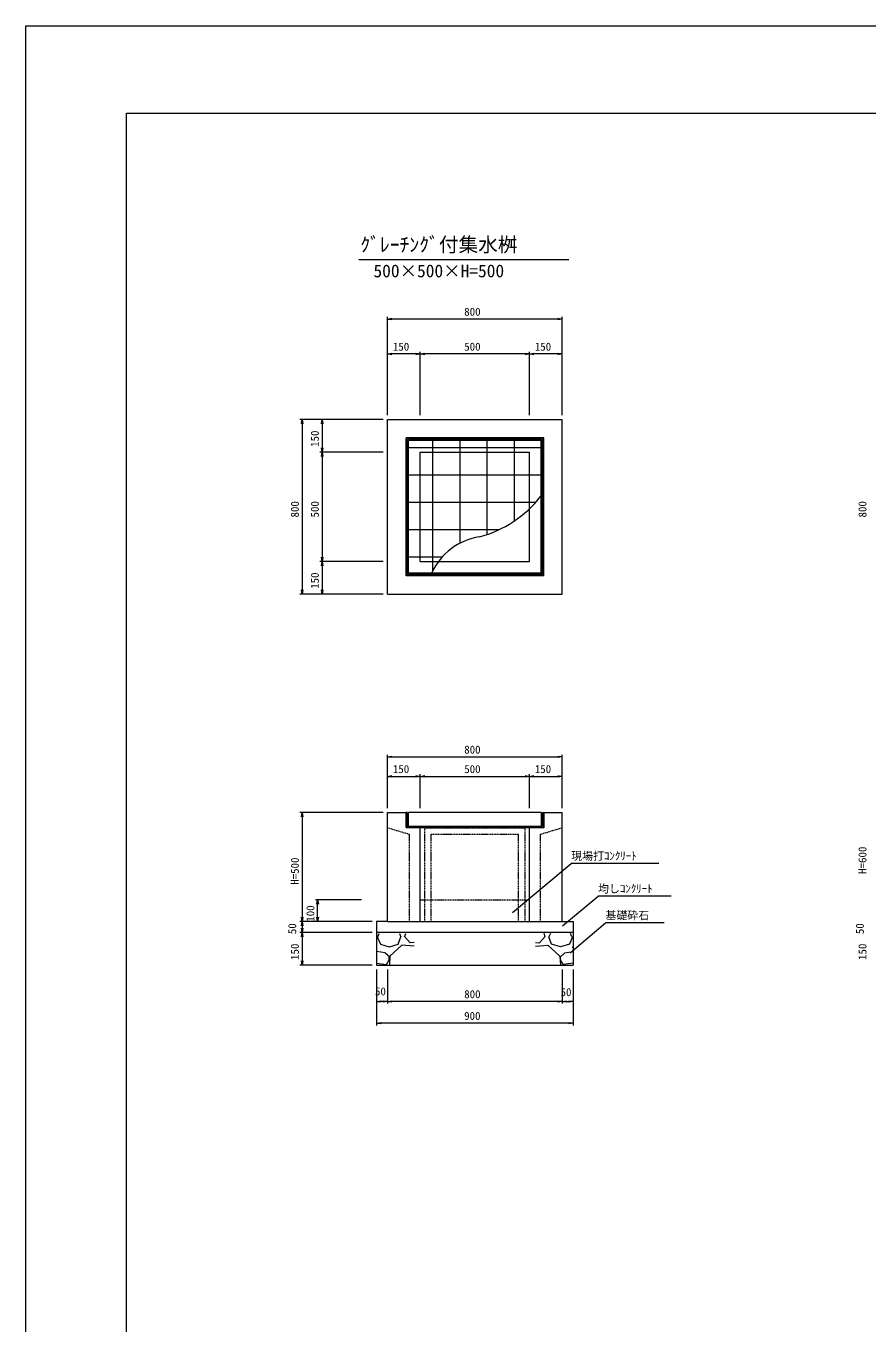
# Model space of a CAD drawing. Units: millimetres on the paper. Extents: x 0 to 841, y 0 to 594.
# Drawn here: x 0 to 192.6, y 297 to 594 of the extents above; entities that cross this region are included whole.
import ezdxf
from ezdxf.enums import TextEntityAlignment as Align

# ---------------------------------------------------------------- set-up
doc = ezdxf.new("R2010")
doc.units = ezdxf.units.MM
doc.linetypes.add('USER1', pattern=[0.375, 0.25, -0.125])
for name, color, linetype, lineweight in [('D-STR-DIM（寸法）', 7, 'Continuous', 18), ('D-STR-HTXT（旗揚げ）', 7, 'Continuous', 18), ('D-STR-STR1（構造物）', 4, 'Continuous', 18), ('D-STR-STRn（構造物）', 7, 'Continuous', 18), ('D-STR（構造物外形線）', 1, 'Continuous', 18), ('D-TTL(外枠）', 2, 'Continuous', 18), ('DEFPOINTS_2', 8, 'Continuous', 18)]:
    doc.layers.add(name, color=color, linetype=linetype, lineweight=lineweight)
doc.layers.add('D-STR-TXT（文字）', color=7, linetype='Continuous')
doc.layers.add('D-TTL-TXT（文字）', color=7, linetype='Continuous')
doc.styles.add('ＭＳ ゴシック', font='')
doc.styles.get('ＭＳ ゴシック').set_extended_font_data('MS Gothic')

msp = doc.modelspace()

# ---------------------------------------------------------------- linework, layer by layer
at = {"layer": 'D-STR-DIM（寸法）'}
for p, q in [((82.823, 504.898), (82.823, 527.398)), ((82.823, 526.898), (83.823, 527.064)), ((83.823, 526.731), (82.823, 526.898)), ((82.823, 526.898), (83.823, 526.898)), ((121.823, 526.898), (83.823, 526.898)), ((121.823, 527.064), (122.823, 526.898)), ((122.823, 526.898), (121.823, 526.731)), ((122.823, 526.898), (121.823, 526.898)), ((122.823, 504.898), (122.823, 527.398)), ((82.823, 504.898), (82.823, 519.398)), ((82.823, 518.898), (83.823, 519.064)), ((83.823, 518.731), (82.823, 518.898)), ((82.823, 518.898), (83.823, 518.898)), ((89.323, 518.898), (83.823, 518.898)), ((89.323, 519.064), (90.323, 518.898)), ((90.323, 518.898), (89.323, 518.731)), ((90.323, 518.898), (89.323, 518.898)), ((90.323, 504.898), (90.323, 519.398)), ((90.323, 504.898), (90.323, 519.398)), ((90.323, 518.898), (91.323, 519.064)), ((91.323, 518.731), (90.323, 518.898)), ((90.323, 518.898), (91.323, 518.898)), ((114.323, 518.898), (91.323, 518.898)), ((114.323, 519.064), (115.323, 518.898)), ((115.323, 518.898), (114.323, 518.731)), ((115.323, 518.898), (114.323, 518.898)), ((115.323, 504.898), (115.323, 519.398)), ((115.323, 504.898), (115.323, 519.398)), ((115.323, 518.898), (116.323, 519.064)), ((116.323, 518.731), (115.323, 518.898)), ((115.323, 518.898), (116.323, 518.898)), ((121.823, 518.898), (116.323, 518.898)), ((121.823, 519.064), (122.823, 518.898)), ((122.823, 518.898), (121.823, 518.731)), ((122.823, 518.898), (121.823, 518.898)), ((122.823, 504.898), (122.823, 519.398)), ((81.823, 503.898), (62.749, 503.898)), ((63.082, 502.898), (63.249, 503.898)), ((63.249, 503.898), (63.415, 502.898)), ((63.249, 503.898), (63.249, 502.898)), ((63.249, 502.898), (63.249, 464.898)), ((81.823, 503.898), (67.323, 503.898)), ((67.656, 502.898), (67.823, 503.898)), ((67.823, 503.898), (67.989, 502.898)), ((67.823, 503.898), (67.823, 502.898)), ((67.823, 502.898), (67.823, 497.398)), ((81.823, 496.398), (67.323, 496.398)), ((81.823, 496.398), (67.323, 496.398)), ((67.823, 496.398), (67.656, 497.398)), ((67.656, 495.398), (67.823, 496.398)), ((67.989, 497.398), (67.823, 496.398)), ((67.823, 496.398), (67.823, 497.398)), ((67.823, 496.398), (67.989, 495.398)), ((67.823, 496.398), (67.823, 495.398)), ((67.823, 495.398), (67.823, 472.398)), ((67.823, 471.398), (67.656, 472.398)), ((67.989, 472.398), (67.823, 471.398)), ((67.823, 471.398), (67.823, 472.398)), ((81.823, 471.398), (67.323, 471.398)), ((81.823, 471.398), (67.323, 471.398)), ((67.656, 470.398), (67.823, 471.398)), ((67.823, 471.398), (67.989, 470.398)), ((67.823, 471.398), (67.823, 470.398)), ((67.823, 470.398), (67.823, 464.898)), ((81.823, 463.898), (62.749, 463.898)), ((63.249, 463.898), (63.082, 464.898)), ((63.415, 464.898), (63.249, 463.898)), ((63.249, 463.898), (63.249, 464.898)), ((81.823, 463.898), (67.323, 463.898)), ((67.823, 463.898), (67.656, 464.898)), ((67.989, 464.898), (67.823, 463.898)), ((67.823, 463.898), (67.823, 464.898)), ((82.823, 414.928), (82.823, 427.137)), ((82.823, 426.637), (83.823, 426.803)), ((83.823, 426.47), (82.823, 426.637)), ((82.823, 426.637), (83.823, 426.637)), ((83.823, 426.637), (121.823, 426.637)), ((121.823, 426.803), (122.823, 426.637)), ((122.823, 426.637), (121.823, 426.47)), ((122.823, 426.637), (121.823, 426.637)), ((122.823, 414.928), (122.823, 427.137)), ((82.823, 414.928), (82.823, 422.678)), ((82.823, 422.178), (83.823, 422.344)), ((83.823, 422.011), (82.823, 422.178)), ((82.823, 422.178), (83.823, 422.178)), ((83.823, 422.178), (89.323, 422.178)), ((89.323, 422.344), (90.323, 422.178)), ((90.323, 422.178), (89.323, 422.011)), ((90.323, 422.178), (89.323, 422.178)), ((90.323, 414.928), (90.323, 422.678)), ((90.323, 414.928), (90.323, 422.678)), ((90.323, 422.178), (91.323, 422.344)), ((91.323, 422.011), (90.323, 422.178)), ((90.323, 422.178), (91.323, 422.178)), ((91.323, 422.178), (114.323, 422.178)), ((114.323, 422.344), (115.323, 422.178)), ((115.323, 422.178), (114.323, 422.011)), ((115.323, 422.178), (114.323, 422.178)), ((115.323, 414.928), (115.323, 422.678)), ((115.323, 414.928), (115.323, 422.678)), ((115.323, 422.178), (116.323, 422.344)), ((116.323, 422.011), (115.323, 422.178)), ((115.323, 422.178), (116.323, 422.178)), ((116.323, 422.178), (121.823, 422.178)), ((121.823, 422.344), (122.823, 422.178)), ((122.823, 422.178), (121.823, 422.011)), ((122.823, 422.178), (121.823, 422.178)), ((122.823, 414.928), (122.823, 422.678)), ((81.823, 413.928), (62.749, 413.928)), ((63.082, 412.928), (63.249, 413.928)), ((63.249, 413.928), (63.415, 412.928)), ((63.249, 413.928), (63.249, 412.928)), ((63.249, 412.928), (63.249, 389.928)), ((76.823, 393.928), (66.304, 393.928)), ((66.637, 392.928), (66.804, 393.928)), ((66.804, 393.928), (66.97, 392.928)), ((66.804, 393.928), (66.804, 392.928)), ((66.804, 389.928), (66.804, 392.928)), ((63.249, 388.928), (63.082, 389.928)), ((63.415, 389.928), (63.249, 388.928)), ((63.249, 388.928), (63.249, 389.928)), ((66.804, 388.928), (66.637, 389.928)), ((66.97, 389.928), (66.804, 388.928)), ((66.804, 388.928), (66.804, 389.928)), ((79.323, 388.928), (62.749, 388.928)), ((79.323, 388.928), (62.749, 388.928)), ((79.323, 386.428), (62.749, 386.428)), ((79.323, 386.428), (62.749, 386.428)), ((63.082, 387.928), (63.249, 388.928)), ((63.249, 386.428), (63.082, 387.428)), ((63.082, 385.428), (63.249, 386.428)), ((63.249, 388.928), (63.415, 387.928)), ((63.249, 388.928), (63.249, 387.928)), ((63.249, 387.928), (63.249, 387.428)), ((63.415, 387.428), (63.249, 386.428)), ((63.249, 386.428), (63.249, 387.428)), ((63.249, 386.428), (63.415, 385.428)), ((63.249, 386.428), (63.249, 385.428)), ((79.323, 388.928), (66.304, 388.928)), ((63.249, 385.428), (63.249, 379.928)), ((79.323, 378.928), (62.749, 378.928)), ((63.249, 378.928), (63.082, 379.928)), ((63.415, 379.928), (63.249, 378.928)), ((63.249, 378.928), (63.249, 379.928)), ((80.323, 377.928), (80.323, 365.167)), ((80.323, 377.928), (80.323, 370.135)), ((82.823, 377.928), (82.823, 370.135)), ((82.823, 377.928), (82.823, 370.135)), ((122.823, 377.928), (122.823, 370.135)), ((122.823, 377.928), (122.823, 370.135)), ((125.323, 377.928), (125.323, 370.135)), ((125.323, 377.928), (125.323, 365.167)), ((80.323, 370.635), (81.323, 370.801)), ((81.323, 370.468), (80.323, 370.635)), ((80.323, 370.635), (81.323, 370.635)), ((81.823, 370.635), (81.323, 370.635)), ((81.823, 370.801), (82.823, 370.635)), ((82.823, 370.635), (81.823, 370.468)), ((82.823, 370.635), (81.823, 370.635)), ((82.823, 370.635), (83.823, 370.801)), ((83.823, 370.468), (82.823, 370.635)), ((82.823, 370.635), (83.823, 370.635)), ((121.823, 370.635), (83.823, 370.635)), ((121.823, 370.801), (122.823, 370.635)), ((122.823, 370.635), (121.823, 370.468)), ((122.823, 370.635), (121.823, 370.635)), ((122.823, 370.635), (123.823, 370.801)), ((123.823, 370.468), (122.823, 370.635)), ((122.823, 370.635), (123.823, 370.635)), ((123.823, 370.635), (124.323, 370.635)), ((124.323, 370.801), (125.323, 370.635)), ((125.323, 370.635), (124.323, 370.468)), ((125.323, 370.635), (124.323, 370.635)), ((80.323, 365.667), (81.323, 365.833)), ((81.323, 365.5), (80.323, 365.667)), ((80.323, 365.667), (81.323, 365.667)), ((124.323, 365.667), (81.323, 365.667)), ((124.323, 365.833), (125.323, 365.667)), ((125.323, 365.667), (124.323, 365.5)), ((125.323, 365.667), (124.323, 365.667))]:
    msp.add_line(p, q, dxfattribs=at)
at = {"layer": 'D-STR-HTXT（旗揚げ）'}
for p, q in [((76.22, 540.543), (124.329, 540.543)), ((111.472, 391.006), (124.876, 402.242)), ((144.911, 402.242), (124.876, 402.242)), ((122.904, 387.929), (131.028, 394.739)), ((147.795, 394.739), (131.028, 394.739)), ((124.607, 381.802), (132.73, 388.612)), ((146.204, 388.612), (132.73, 388.612))]:
    msp.add_line(p, q, dxfattribs=at)
at = {"layer": 'D-STR-STR1（構造物）'}
for p, q in [((87.048, 468.123), (87.048, 499.673)), ((118.598, 499.673), (87.048, 499.673)), ((118.298, 499.373), (87.348, 499.373)), ((87.348, 468.423), (87.348, 499.373)), ((117.998, 499.073), (87.648, 499.073)), ((87.648, 468.723), (87.648, 499.073)), ((93.168, 496.398), (93.168, 498.998)), ((99.418, 496.398), (99.418, 498.998)), ((105.668, 496.398), (105.668, 498.998)), ((111.918, 496.398), (111.918, 498.998)), ((117.998, 468.723), (117.998, 499.073)), ((118.298, 468.423), (118.298, 499.373)), ((118.598, 468.123), (118.598, 499.673)), ((117.923, 497.378), (87.723, 497.378)), ((93.168, 471.398), (93.168, 496.398)), ((99.418, 475.557), (99.418, 496.398)), ((105.668, 477.561), (105.668, 496.398)), ((111.918, 480.692), (111.918, 496.398)), ((90.323, 491.128), (87.723, 491.128)), ((115.323, 491.128), (90.323, 491.128)), ((117.923, 491.128), (115.323, 491.128)), ((90.323, 484.878), (87.723, 484.878)), ((115.323, 484.878), (90.323, 484.878)), ((116.713, 484.878), (115.323, 484.878)), ((90.323, 478.628), (87.723, 478.628)), ((108.296, 478.628), (90.323, 478.628)), ((90.323, 472.378), (87.723, 472.378)), ((95.311, 472.378), (90.323, 472.378)), ((93.168, 469.242), (93.168, 471.398)), ((118.598, 468.123), (87.048, 468.123)), ((118.298, 468.423), (87.348, 468.423)), ((117.998, 468.723), (87.648, 468.723)), ((87.048, 413.928), (87.048, 410.378)), ((87.348, 413.928), (87.048, 413.928)), ((87.048, 410.528), (87.048, 413.928)), ((87.348, 410.828), (87.348, 413.928)), ((117.998, 413.928), (87.648, 413.928)), ((87.648, 410.678), (87.648, 413.928)), ((117.998, 413.928), (117.998, 410.678)), ((118.298, 413.928), (118.598, 413.928)), ((118.298, 410.828), (118.298, 413.928)), ((118.598, 413.928), (118.598, 410.378)), ((118.598, 410.528), (118.598, 413.928)), ((118.598, 410.378), (87.048, 410.378)), ((118.148, 410.678), (87.498, 410.678)), ((87.648, 410.678), (87.648, 411.178)), ((87.998, 410.678), (87.648, 410.678))]:
    msp.add_line(p, q, dxfattribs=at)
at = {"layer": 'D-STR-STR1（構造物）', "color": 7, "linetype": 'USER1'}
msp.add_line((90.323, 393.928), (115.323, 393.928), dxfattribs=at)
at = {"layer": 'D-STR-STR1（構造物）'}
for centre, radius, start, end in [((97.053, 502.563), 26.444, 284.87436, 322.11183), ((106.067, 462.726), 14.451, 98.86108, 155.15503), ((87.498, 410.828), 0.15, 180, 270), ((118.148, 410.828), 0.15, 270, 0)]:
    msp.add_arc(centre, radius, start, end, dxfattribs=at)
at = {"layer": 'D-STR-STRn（構造物）'}
for p, q in [((82.823, 388.928), (80.323, 388.928)), ((82.823, 388.928), (80.323, 388.928)), ((80.323, 388.928), (80.323, 378.928)), ((125.323, 386.428), (80.323, 386.428)), ((80.587, 385.466), (80.904, 386.205)), ((85.518, 386.205), (85.86, 385.464)), ((86.697, 385.461), (86.976, 386.205)), ((118.948, 385.461), (118.669, 386.205)), ((120.127, 386.205), (119.785, 385.464)), ((122.823, 388.928), (125.323, 388.928)), ((122.823, 388.928), (125.323, 388.928)), ((122.823, 388.928), (125.323, 388.928)), ((125.058, 385.466), (124.741, 386.205)), ((125.323, 388.928), (125.323, 378.928)), ((80.456, 385.464), (81.176, 383.784)), ((81.168, 383.772), (83.208, 383.173)), ((83.23, 383.172), (85.27, 383.772)), ((86.109, 383.545), (83.349, 381.025)), ((85.263, 383.775), (85.863, 385.455)), ((88.941, 383.289), (86.101, 383.525)), ((88.018, 384.043), (86.698, 385.483)), ((88.941, 384.119), (88.004, 384.037)), ((116.704, 384.119), (117.641, 384.037)), ((116.704, 383.289), (119.544, 383.525)), ((117.627, 384.043), (118.947, 385.483)), ((119.536, 383.545), (122.296, 381.025)), ((120.383, 383.775), (119.783, 385.455)), ((122.415, 383.172), (120.375, 383.772)), ((124.477, 383.772), (122.437, 383.173)), ((125.189, 385.464), (124.469, 383.784)), ((80.46, 383.063), (80.323, 383.109)), ((80.323, 382.992), (80.446, 383.066)), ((82.274, 381.753), (80.323, 382.046)), ((83.231, 380.889), (82.271, 381.729)), ((82.603, 379.099), (83.203, 380.179)), ((83.218, 380.184), (83.218, 380.904)), ((83.341, 381.02), (83.245, 379.005)), ((122.304, 381.02), (122.4, 379.005)), ((122.414, 380.889), (123.374, 381.729)), ((122.427, 380.184), (122.427, 380.904)), ((123.042, 379.099), (122.442, 380.179)), ((123.371, 381.753), (125.323, 382.046)), ((125.185, 383.063), (125.323, 383.109)), ((125.323, 382.992), (125.199, 383.066)), ((80.323, 379.374), (82.622, 379.099)), ((80.323, 378.928), (125.323, 378.928)), ((125.323, 379.374), (123.023, 379.099))]:
    msp.add_line(p, q, dxfattribs=at)
at = {"layer": 'D-STR（構造物外形線）'}
for p, q in [((82.823, 503.898), (122.823, 503.898)), ((82.823, 463.898), (82.823, 503.898)), ((122.823, 463.898), (122.823, 503.898)), ((90.323, 496.398), (115.323, 496.398)), ((90.323, 471.398), (90.323, 496.398)), ((115.323, 471.398), (115.323, 496.398)), ((90.323, 471.398), (115.323, 471.398)), ((82.823, 463.898), (122.823, 463.898)), ((82.823, 388.928), (82.823, 413.928)), ((82.823, 413.928), (87.048, 413.928)), ((118.598, 413.928), (122.823, 413.928)), ((122.823, 388.928), (122.823, 413.928)), ((90.323, 388.928), (90.323, 410.378)), ((115.323, 388.928), (115.323, 410.378)), ((82.823, 388.928), (122.823, 388.928))]:
    msp.add_line(p, q, dxfattribs=at)
at = {"layer": 'D-STR（構造物外形線）', "linetype": 'USER1'}
for p, q in [((82.823, 410.428), (87.823, 408.928)), ((91.323, 388.928), (91.323, 410.428)), ((91.323, 410.428), (114.323, 410.428)), ((114.323, 388.928), (114.323, 410.428)), ((117.823, 408.928), (122.823, 410.428)), ((87.823, 388.928), (87.823, 408.928)), ((92.823, 388.928), (92.823, 408.928)), ((92.823, 408.928), (112.823, 408.928)), ((112.823, 388.928), (112.823, 408.928)), ((117.823, 388.928), (117.823, 408.928)), ((92.823, 388.928), (112.823, 388.928))]:
    msp.add_line(p, q, dxfattribs=at)
at = {"layer": 'D-TTL(外枠）'}
for p, q in [((23, 574), (818, 574)), ((23, 20), (23, 574))]:
    msp.add_line(p, q, dxfattribs=at)
at = {"layer": 'DEFPOINTS_2'}
for p, q in [((0, 594), (841, 594)), ((0, 0), (0, 594))]:
    msp.add_line(p, q, dxfattribs=at)

# ---------------------------------------------------------------- texts
at = {"layer": 'D-STR-DIM（寸法）', "style": 'ＭＳ ゴシック'}
for s, p in [('800', (100.38, 527.098)), ('150', (84.041, 519.098)), ('500', (100.38, 519.098)), ('150', (116.541, 519.098)), ('800', (100.38, 426.837)), ('150', (84.041, 422.378)), ('500', (100.38, 422.378)), ('150', (116.541, 422.378)), ('50', (79.942, 371.472)), ('800', (100.38, 370.835)), ('50', (122.442, 371.302)), ('900', (100.367, 365.867))]:
    msp.add_text(s, height=1.833, dxfattribs=at).set_placement(p, align=Align.BOTTOM_LEFT)
for s, p in [('150', (67.623, 497.616)), ('800', (63.049, 481.455)), ('500', (67.623, 481.455)), ('800', (193.049, 481.455)), ('150', (67.623, 465.116)), ('H=600', (193.049, 399.854)), ('H=500', (63.049, 397.354)), ('100', (66.604, 388.896)), ('50', (62.449, 386.047)), ('50', (192.449, 386.047)), ('150', (63.049, 380.146)), ('150', (193.049, 380.146))]:
    msp.add_text(s, height=1.833, rotation=90, dxfattribs=at).set_placement(p, align=Align.BOTTOM_LEFT)
at = {"layer": 'D-STR-TXT（文字）', "style": 'ＭＳ ゴシック'}
for s, p in [('現場打ｺﾝｸﾘｰﾄ', (124.876, 402.494)), ('均しｺﾝｸﾘｰﾄ', (131.028, 394.991)), ('基礎砕石', (132.73, 388.864))]:
    msp.add_text(s, height=1.833, dxfattribs=at).set_placement(p, align=Align.BOTTOM_LEFT)
at = {"layer": 'D-TTL-TXT（文字）', "style": 'ＭＳ ゴシック'}
for s, height, p in [('ｸﾞﾚｰﾁﾝｸﾞ付集水桝', 3.299, (76.57, 541.287)), ('500×500×H=500', 2.933, (79.592, 535.564))]:
    msp.add_text(s, height=height, dxfattribs=at).set_placement(p, align=Align.BOTTOM_LEFT)

doc.saveas('drawing.dxf')
